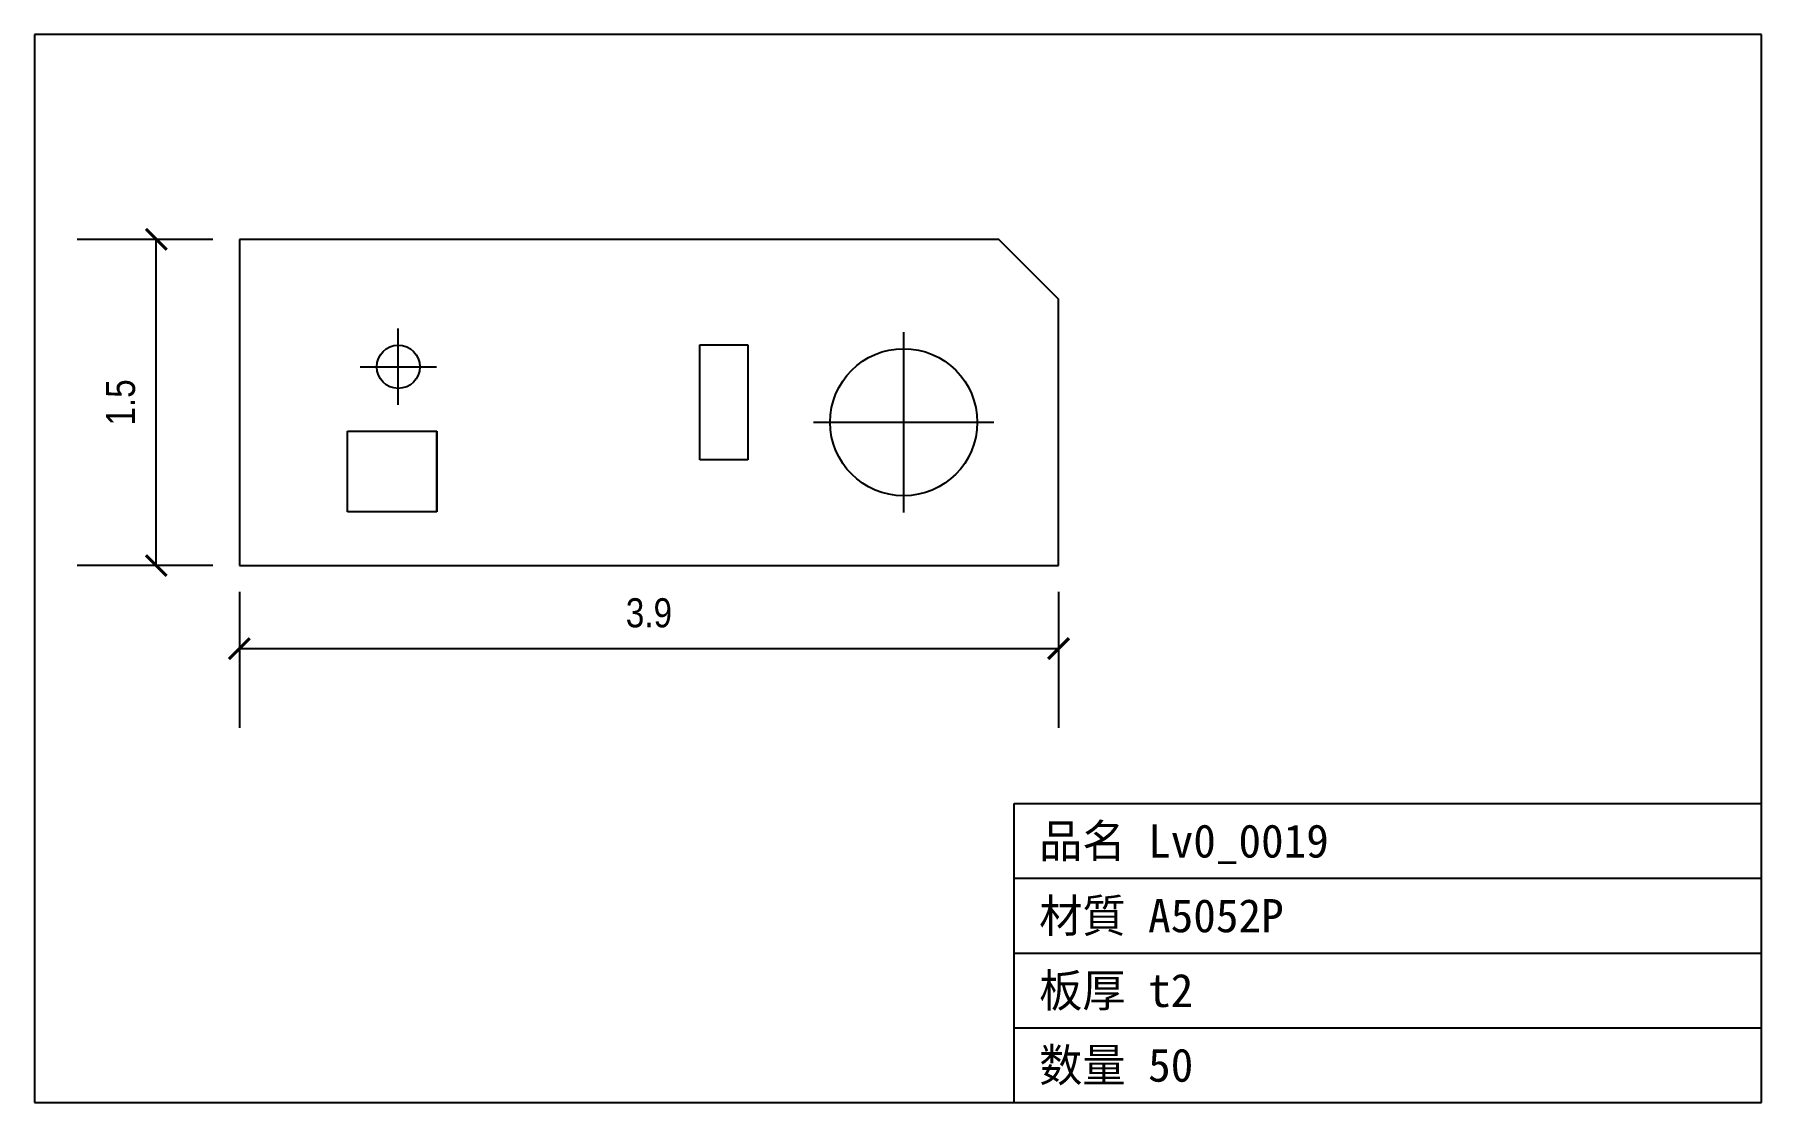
# Model space of a CAD drawing. Header units: inches. Extents: x -0.97 to 7.22, y -2.55 to 2.52.
import ezdxf

# ---------------------------------------------------------------- set-up
doc = ezdxf.new("R2010")
doc.units = ezdxf.units.IN
doc.linetypes.add('CENTER', pattern=[5.08, 3.175, -0.635, 0.635, -0.635])
doc.styles.add('OpenSansCondensed-Light', font='OpenSansCondensed-Light.ttf')
doc.dimstyles.new('EZDXF', dxfattribs={"dimtxt": 0.25, "dimasz": 0.175, "dimexe": 0.375, "dimexo": 0.125, "dimgap": 0.1, "dimtad": 1, "dimlfac": 100, "dimzin": 12, "dimdsep": 46, "dimtxsty": 'OpenSansCondensed-Light', "dimblk": 'ARCHTICK', "dimcen": 2.5, "dimazin": 3, "dimtfac": 0.5, "dimtmove": 2, "dimatfit": 3})

# ---------------------------------------------------------------- blocks, each defined once
blk = doc.blocks.new('HOLE_D17_72')
blk.add_circle((0, 0), 0.3488)
blk = doc.blocks.new('_ARCHTICK')
at = {"color": 0, "linetype": 'BYBLOCK', "const_width": 0.15}
blk.add_lwpolyline([(-0.5, -0.5), (0.5, 0.5)], dxfattribs=at)

msp = doc.modelspace()

# ---------------------------------------------------------------- linework, layer by layer
at = {"color": 7, "linetype": 'CONTINUOUS'}
for p, q in [((7.218, 2.5183), (-0.9712, 2.5183)), ((-0.9712, 2.5183), (-0.9712, -2.546)), ((7.218, -2.546), (7.218, 2.5183)), ((0, 1.5471), (0, 0)), ((0.9558, 1.5471), (0, 1.5471)), ((3.601, 1.5471), (0.9558, 1.5471)), ((3.7945, 1.3537), (3.601, 1.5471)), ((3.601, 1.5471), (3.8847, 1.2635)), ((3.8847, 1.2635), (3.7946, 1.3538)), ((3.8847, 0), (3.8847, 1.2635)), ((2.1837, 1.0464), (2.4116, 1.0464)), ((2.1837, 0.5011), (2.1837, 1.0463)), ((2.4116, 1.0464), (2.4116, 0.847)), ((2.4116, 0.8469), (2.4116, 0.8371)), ((2.4116, 0.8371), (2.4116, 0.7971)), ((2.4116, 0.7971), (2.4116, 0.5011)), ((0.5124, 0.2551), (0.5124, 0.6376)), ((0.5124, 0.6374), (0.7018, 0.6374)), ((0.7018, 0.6374), (0.7961, 0.6374)), ((0.7961, 0.6374), (0.936, 0.6374)), ((0.936, 0.6374), (0.9359, 0.4904)), ((0.936, 0.2551), (0.936, 0.6374)), ((2.4116, 0.5011), (2.1837, 0.501)), ((0.936, 0.4903), (0.936, 0.2551)), ((0.936, 0.2551), (0.5124, 0.2551)), ((0, 0), (3.8847, 0)), ((3.6747, -2.546), (3.6747, -1.1286)), ((3.6747, -1.1286), (7.218, -1.1286)), ((3.6747, -1.483), (7.218, -1.483)), ((3.6747, -1.8373), (7.218, -1.8373)), ((3.6747, -2.1916), (7.218, -2.1916)), ((-0.9712, -2.546), (7.218, -2.546))]:
    msp.add_line(p, q, dxfattribs=at)
at = {"color": 1, "linetype": 'CENTER'}
for p, q in [((0.7538, 0.7616), (0.7538, 1.1238)), ((3.1504, 0.2523), (3.1504, 1.1074)), ((0.5727, 0.9427), (0.9349, 0.9427)), ((2.7228, 0.6798), (3.5779, 0.6798))]:
    msp.add_line(p, q, dxfattribs=at)
at = {"color": 7, "linetype": 'CONTINUOUS'}
msp.add_circle((0.7538, 0.9427), 0.1024, dxfattribs=at)

# ---------------------------------------------------------------- block references
msp.add_blockref('HOLE_D17_72', (3.1504, 0.6798), dxfattribs=at)

# ---------------------------------------------------------------- texts
at = {"color": 2}
for s, p in [('品名 Lv0_0019', (3.7929, -1.3846)), ('材質 A5052P', (3.7929, -1.7389)), ('板厚 t2', (3.7929, -2.0932)), ('数量 50', (3.7929, -2.4475))]:
    msp.add_text(s, height=0.15748, dxfattribs=at).set_placement(p)

# ---------------------------------------------------------------- dimensions: what is measured, and where the dimension line sits
msp.add_linear_dim(base=(-0.3937, 0), p1=(0, 0), p2=(0, 1.5471), angle=90, dimstyle='EZDXF', override={"dimtxt": 0.137795, "dimasz": 0.098425, "dimdec": 1, "dimlfac": 1}, dxfattribs=at).render()
msp.add_linear_dim(base=(0, -0.3937), p1=(0, 0), p2=(3.8847, 0), dimstyle='EZDXF', override={"dimtxt": 0.137795, "dimasz": 0.098425, "dimdec": 1, "dimlfac": 1}, dxfattribs=at).render()

doc.saveas('drawing.dxf')
